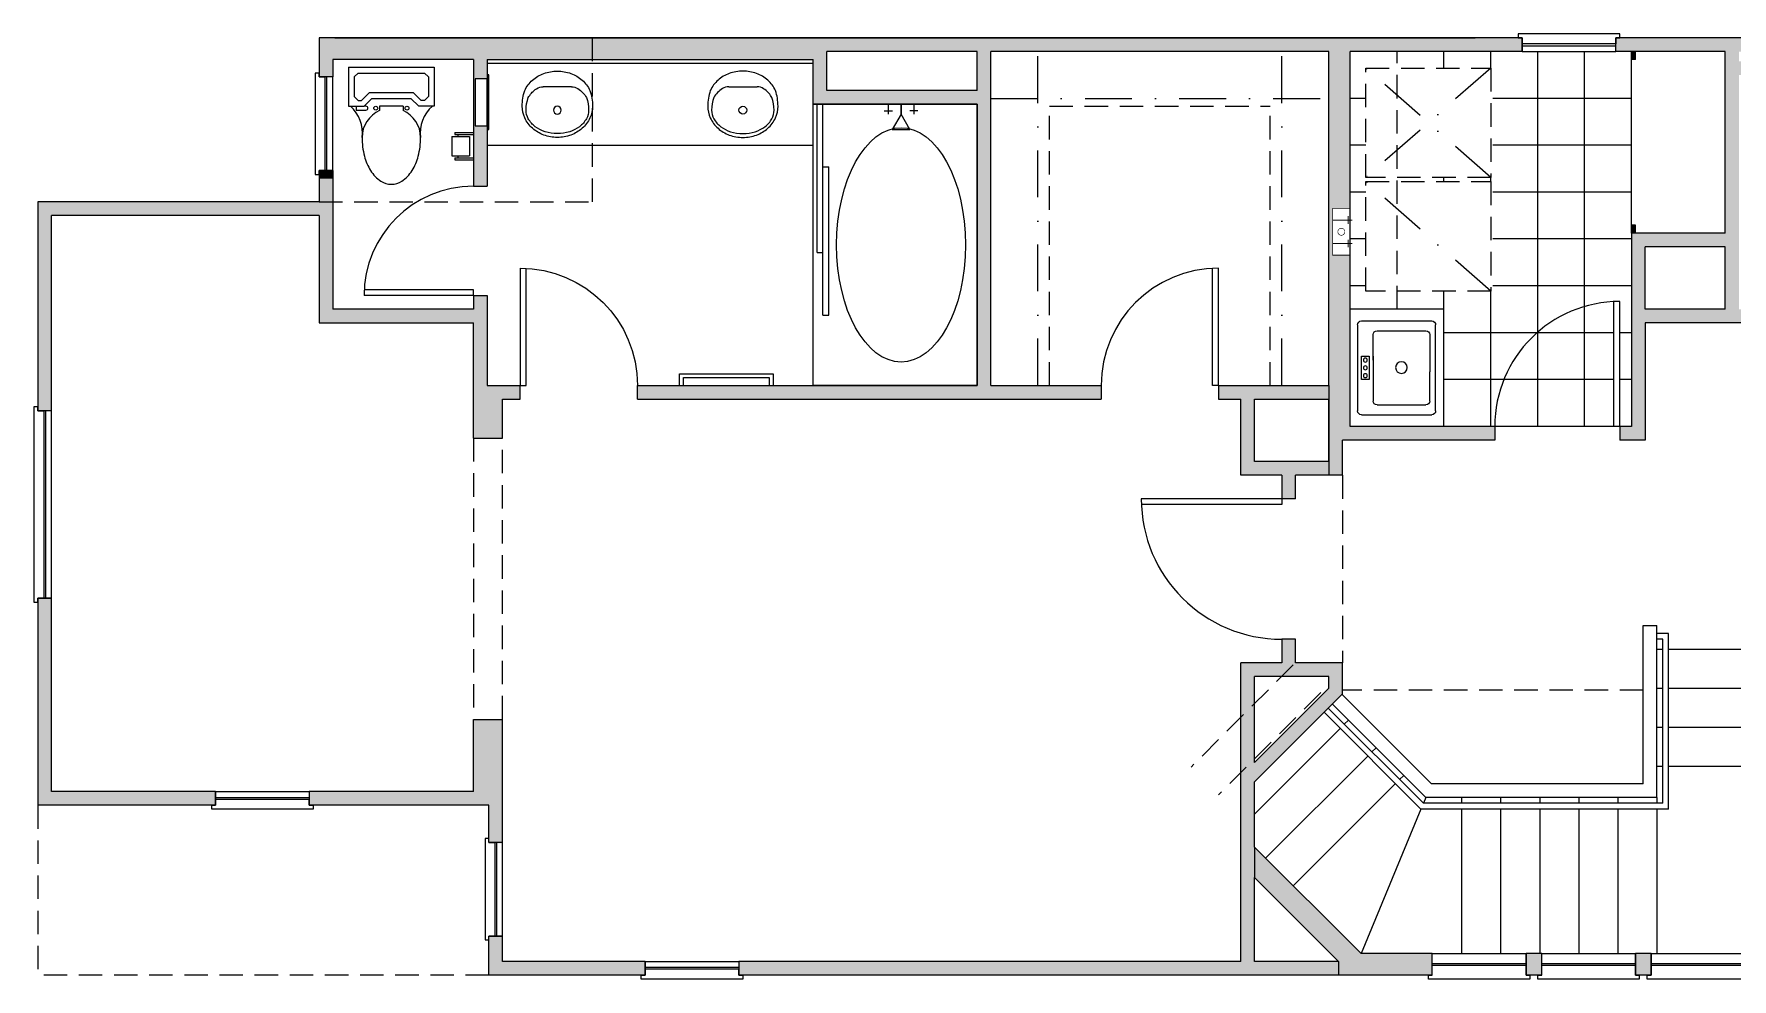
# Model space of a CAD drawing. Extents: x -703 to 12, y -252 to 1.
# Drawn here: x -703 to -268.3, y -241 to 1 of the extents above; entities that cross this region are included whole.
import ezdxf

# ---------------------------------------------------------------- set-up
doc = ezdxf.new("R2010")
doc.units = 0
doc.header["$LTSCALE"] = 48
doc.header["$MEASUREMENT"] = 0
for name, pattern in [('DASHDOT2', [0.5, 0.25, -0.125, 0, -0.125]), ('HIDDEN', [0.375, 0.25, -0.125]), ('HIDDEN2', [0.1875, 0.125, -0.0625])]:
    doc.linetypes.add(name, pattern=pattern)
doc.layers.get('0').update_dxf_attribs({"linetype": 'CONTINUOUS'})
for name, color, linetype in [('A-BLDG-OUTLINE', 7, 'HIDDEN2'), ('A-CAB-HI', 3, 'HIDDEN2'), ('A-CAB-LOW', 3, 'CONTINUOUS'), ('A-DOOR-WDO', 1, 'CONTINUOUS'), ('A-FLOORING', 150, 'CONTINUOUS'), ('A-MIRR', 6, 'CONTINUOUS'), ('A-MISC', 6, 'CONTINUOUS'), ('A-PLUMB', 7, 'CONTINUOUS'), ('A-POCHE', 11, 'CONTINUOUS'), ('A-ROOF-BLDG', 3, 'HIDDEN'), ('A-S&P', 3, 'DASHDOT2'), ('A-SOFFIT-INT', 236, 'HIDDEN2'), ('A-STAIR', 3, 'CONTINUOUS'), ('A-SYM', 7, 'CONTINUOUS'), ('A-WALL', 4, 'CONTINUOUS'), ('A-WALL-LOW', 7, 'CONTINUOUS')]:
    doc.layers.add(name, color=color, linetype=linetype)
doc.styles.add('ATT', font='txt')

# ---------------------------------------------------------------- blocks, each defined once
blk = doc.blocks.new('LF24')
at = {"layer": 'A-DOOR-WDO'}
for p, q in [((0, 0), (0, 28)), ((1.5, 0), (1.5, 27.9597925600317)), ((0, 0), (1.5, 0))]:
    blk.add_line(p, q, dxfattribs=at)
blk.add_arc((0, 0), 28, 0, 90, dxfattribs=at)
blk = doc.blocks.new('RT28')
at = {"layer": 'A-DOOR-WDO'}
for p, q in [((-1.5, 0), (-1.5, 31.9648244168493)), ((0, 0), (0, 32)), ((0, 0), (-1.5, 0))]:
    blk.add_line(p, q, dxfattribs=at)
blk.add_arc((0, 0), 32, 90, 180, dxfattribs=at)
blk = doc.blocks.new('RT26')
at = {"layer": 'A-DOOR-WDO'}
for p, q in [((-1.5, 0), (-1.5, 29.96247653315731)), ((0, 0), (0, 30)), ((0, 0), (-1.5, 0))]:
    blk.add_line(p, q, dxfattribs=at)
blk.add_arc((0, 0), 30, 90, 180, dxfattribs=at)
blk = doc.blocks.new('A$C256F6A1D')
at = {"layer": 'A-PLUMB'}
for p, q in [((-42.00000000000671, 72.00000000000136), (-6.707523425575346e-12, 72.00000000000136)), ((-42.00000000000682, 1.364242052659392e-12), (-42.00000000000671, 72.00000000000136)), ((-41.0000006588723, 34.00000000000136), (-41.00000065887218, 72.00000000000136)), ((-39.5000006588723, 34.00000000000136), (-39.50000065887218, 72.00000000000136)), ((-39.50000065887264, 17.99999928525767), (-39.50000065887218, 71.99999928525767)), ((-23.8312696876111, 70.28755725432848), (-21.72684184349475, 70.28755725432848)), ((-22.77905576555293, 72.00000000000136), (-22.77905576555293, 69.45998856994402)), ((-19.50000000000671, 69.47179615444975), (-19.50000000000671, 72.00000000000136)), ((-19.50000000000671, 72.00000000000136), (-19.50000000000671, 69.47179615444975)), ((-15.16873031240232, 70.28755725432848), (-17.27315815651866, 70.28755725432848)), ((-16.22094423446049, 72.00000000000136), (-16.22094423446049, 69.45998856994402)), ((-6.707523425575346e-12, 72.00000000000136), (-6.821210263296962e-12, 1.364242052659392e-12)), ((-19.50000000000671, 69.47179615444975), (-21.75917789345056, 65.55878525966818)), ((-21.75917789345056, 65.55878525966818), (-17.24082210656309, 65.55878525966864)), ((-17.24082210656309, 65.55878525966864), (-19.50000000000671, 69.47179615444975)), ((-39.50000065887218, 56.00000000000136), (-38.00000065887218, 56.00000000000136)), ((-38.00000065887241, 17.99999928525767), (-38.00000065887218, 55.99999928525767)), ((-41.0000006588723, 34.00000000000136), (-39.5000006588723, 34.00000000000136)), ((-39.50000065887264, 17.99999928525767), (-38.00000065887241, 17.99999928525767)), ((-6.821210263296962e-12, 1.364242052659392e-12), (-42.00000000000682, 1.364242052659392e-12))]:
    blk.add_line(p, q, dxfattribs=at)
blk.add_ellipse((-19.50000000000671, 36.00000000000136), major_axis=(4.949974247117475e-15, -30), ratio=0.5500000000000019, dxfattribs=at)
blk = doc.blocks.new('A$C728E3405')
at = {"layer": 'A-PLUMB'}
for p, q in [((-13.00000000001387, 17.50000000000045), (-13.0000000000139, -0.4999999999995453)), ((-12.00000000001387, 18.50000000000045), (9.99999999998613, 18.50000000000045)), ((10.99999999998613, 17.50000000000045), (10.9999999999861, -0.4999999999995453)), ((-10.50000000001387, 13.50000000000045), (-10.5000000000139, 1.000000000000455)), ((-3.00000000001387, 14.50000000000045), (-9.50000000001387, 14.50000000000045)), ((-4.00000000001387, 14.50000000000045), (7.49999999998613, 14.50000000000045)), ((8.49999999998613, 13.50000000000045), (8.499999999986102, 1.000000000000455)), ((-9.500000000013898, 4.547473508864641e-13), (-6.622258297284134e-12, 4.547473508864641e-13)), ((7.499999999986102, 4.547473508864641e-13), (-6.622258297284134e-12, 4.547473508864641e-13)), ((9.999999999986102, -1.499999999999545), (-12.0000000000139, -1.499999999999545))]:
    blk.add_line(p, q, dxfattribs=at)
blk.add_lwpolyline([(1.99999999998613, 17.48956677387514), (-4.00000000001387, 17.48956677387514), (-4.00000000001387, 15.48956677387514), (1.99999999998613, 15.48956677387514)], close=True, dxfattribs=at)
for centre, radius in [((-3.00000000001387, 16.48956677387514), 0.5), ((-1.00000000001387, 16.48956677387514), 0.5), ((0.9999999999861302, 16.48956677387514), 0.5), ((-1.074142682307183, 7.250000000000455), 1.5)]:
    blk.add_circle(centre, radius, dxfattribs=at)
for centre, start, end in [((-12.00000000001387, 17.50000000000045), 90, 180), ((9.99999999998613, 17.50000000000045), 0, 90), ((-9.50000000001387, 13.50000000000045), 90, 180), ((7.49999999998613, 13.50000000000045), 0, 90), ((-9.500000000013898, 1.000000000000455), 180, 270), ((7.499999999986102, 1.000000000000455), 270, 0), ((-12.0000000000139, -0.4999999999995453), 180, 270), ((9.999999999986102, -0.4999999999995453), 270, 0)]:
    blk.add_arc(centre, 1, start, end, dxfattribs=at)
blk = doc.blocks.new('A$C48CE6409')
at = {"layer": 'A-PLUMB', "linetype": 'DASHDOT2'}
for p, q in [((9.662944648880512e-07, 31.99999978905544), (28.00000096629446, -2.109445631504059e-07)), ((28.00000096629446, 31.99999978905544), (9.662944648880512e-07, -2.109445631504059e-07)), ((57.07539864041246, 31.99999978905544), (29.07539864041246, -2.109445631504059e-07))]:
    blk.add_line(p, q, dxfattribs=at)
at = {"layer": 'A-PLUMB', "linetype": 'HIDDEN2'}
for points in [[(9.662944648880512e-07, -2.109445631504059e-07), (9.662944648880512e-07, 31.99999978905544), (28.00000096629446, 31.99999978905544), (28.00000096629446, -2.109445631504059e-07)], [(29.07539864041246, -2.109445631504059e-07), (29.07539864041246, 31.99999978905544), (57.07539864041246, 31.99999978905544), (57.07539864041246, -2.109445631504059e-07)]]:
    blk.add_lwpolyline(points, close=True, dxfattribs=at)
blk = doc.blocks.new('15PLAV07')
at = {"color": 0, "linetype": 'ByBlock'}
blk.add_line((4, -3.628449000000003), (4, 3.635323), dxfattribs=at)
blk.add_lwpolyline([(9, 9, 0.08303516772315495), (4.986152000000004, 8.332257999999996, 0.102376), (2.34314599999999, 6.363961000000003, 0.093737), (0.6223129999999628, 3.49131899999999, 0.088426), (0, 0, 0.088426), (0.6223129999999628, -3.49131899999999, 0.093737), (2.34314599999999, -6.363961000000003, 0.102376), (4.986152000000004, -8.332257999999996, 0.08303516772315495), (9, -9, 0.109452), (12.013848, -8.332257999999996, 0.102376), (14.65685400000001, -6.363961000000003, 0.093737), (16.37768700000004, -3.49131899999999, 0.088426), (17, 0, 0.088426), (16.37768700000004, 3.49131899999999, 0.093737), (14.65685400000001, 6.363961000000003, 0.102376), (12.013848, 8.332257999999996, 0.109452)], format="xyb", close=True, dxfattribs=at)
blk.add_circle((10, 0), 1, dxfattribs=at)
for centre, radius, start, end in [((7, 3.635323), 3, 146.09549, 180), ((11.35803499999997, 0.7063469999999938), 8.250845, 143.130102, 146.09549), ((9.915842999999995, 1.787992000000003), 6.448105, 118.911201, 143.130102), ((9.98664113373647, -1.238489400219964), 9.238499058682875, 89.91715029488537, 110.187576145029), ((10, 3.446271999999993), 4.553728, 61.088799, 90), ((9.084157000000005, 1.787992000000003), 6.448105, 36.869898, 61.088799), ((7.641965000000027, 0.7063469999999938), 8.250845, 17.257939, 36.869898), ((5.368267000000003, 0), 10.631733, 0, 17.257939), ((5.368267000000003, 0), 10.631733, 342.742061, 0), ((7, -3.628449000000003), 3, 180, 212.259808), ((7.641965000000027, -0.7063469999999938), 8.250845, 323.130102, 342.742061), ((9.915842999999995, -1.787992000000003), 6.448105, 212.259808, 241.088799), ((9.98664113373647, 1.238489400219972), 9.238499058682883, 249.812423854971, 270.0828497051146), ((10, -3.446271999999993), 4.553728, 270, 298.911201), ((9.084157000000005, -1.787992000000003), 6.448105, 298.911201, 323.130102)]:
    blk.add_arc(centre, radius, start, end, dxfattribs=at)
blk = doc.blocks.new('A$C55E5684B')
at = {"layer": 'A-MISC'}
for p, q in [((3.000009600011253, 12.99998923413114), (3.000009600011253, 13.99998923413114)), ((3.000009600011253, 13.99998923413114), (3.500009600011253, 13.99998923413114)), ((3.500009600011253, 13.99998923413114), (3.500009600011253, -1.07658688648371e-05)), ((9.600011253496632e-06, 12.99998923413114), (3.000009600011253, 12.99998923413114)), ((9.600011253496632e-06, 0.9999892341311352), (9.600011253496632e-06, 12.99998923413114)), ((3.000009600011253, 12.99998923413114), (3.000009600011253, 0.9999892341311352)), ((3.000009600011253, 0.9999892341311352), (9.600011253496632e-06, 0.9999892341311352)), ((3.000009600011253, -1.07658688648371e-05), (3.000009600011253, 0.9999892341311352)), ((3.500009600011253, -1.07658688648371e-05), (3.000009600011253, -1.07658688648371e-05))]:
    blk.add_line(p, q, dxfattribs=at)
blk = doc.blocks.new('T.P.')
at = {"layer": 'A-MISC', "linetype": 'Continuous'}
for p, q in [((-7, -4.75), (-7, 0)), ((-6.5, -4.75), (-6.500000000003638, 0)), ((-0.5, -4.75), (-0.5, 0)), ((0, -4.75), (0, 0)), ((-6, -4), (-6.5, -4)), ((-1, -1), (-6, -1)), ((-6, -5.5), (-6, -1)), ((-1, -5.5), (-1, -1)), ((-0.5, -4), (-1, -4)), ((-6.5, -4.75), (-7, -4.75)), ((-1, -5.5), (-6, -5.5)), ((0, -4.75), (-0.5, -4.75))]:
    blk.add_line(p, q, dxfattribs=at)
blk = doc.blocks.new('T.B.')
at = {"layer": 'A-MISC', "linetype": 'Continuous'}
for p, q in [((0, 0), (3, 0)), ((3, 0), (3, -24)), ((0, -1), (2, -1)), ((2, -1), (2, -23)), ((2, -23), (0, -23)), ((3, -24), (0, -24))]:
    blk.add_line(p, q, dxfattribs=at)
blk = doc.blocks.new('15PTOI12')
at = {"color": 0, "linetype": 'ByBlock'}
for p, q in [((0, -11), (0, 11)), ((0, 11), (10, 11)), ((1.5, 8.5), (2.5, 9.5)), ((2.5, 9.5), (7.5, 9.5)), ((7.5, 9.5), (8.5, 8.5)), ((10, 11), (10, 7)), ((1.5, -8.5), (1.5, 8.5)), ((6.5, 5.621319999999997), (8.5, 7.621319999999997)), ((6.5, -5.621319999999997), (6.5, 5.621319999999997)), ((8, 5), (10, 7)), ((8, -5), (8, 5)), ((8.5, 8.5), (8.5, 7.621319999999997)), ((10, 3), (10, -3)), ((10, 3), (11.12613600000009, 3)), ((10, -3), (11.12613600000009, -3)), ((2.5, -9.5), (1.5, -8.5)), ((6.5, -5.621319999999997), (8.5, -7.621319999999997)), ((8.5, -8.5), (7.5, -9.5)), ((8, -5), (10, -7)), ((8.5, -8.5), (8.5, -7.621319999999997)), ((10, -6.5), (10, -7)), ((10, -11), (10, -7)), ((11, -9), (11, -6.5)), ((0, -11), (10, -11)), ((2.5, -9.5), (7.5, -9.5)), ((10, -9), (11, -9))]:
    blk.add_line(p, q, dxfattribs=at)
blk.add_lwpolyline([(18, -7.5, 0.063415), (22.7954269999999, -6.889337000000012, 0.076468), (26.48528099999999, -5.303301000000005, 0.107136), (29.197945, -2.662064999999984, 0.147373), (30, 0, 0.147373), (29.197945, 2.662064999999984, 0.107136), (26.48528099999999, 5.303301000000005, 0.076468), (22.7954269999999, 6.889337000000012, 0.063415), (18, 7.5, 0.063415)], format="xyb", dxfattribs=at)
for centre in [(10.5, 4), (10.5, -4)]:
    blk.add_circle(centre, 0.5, dxfattribs=at)
for centre, radius, start, end in [((16.77941200000009, 16.411765), 8.994964, 221.088993, 277.798917), ((18, 0), 7.5, 90, 156.421822), ((18, 0), 7.5, 203.578178, 270), ((10.5, -6.5), 0.5, 0, 180), ((16.77941200000009, -16.411765), 8.994964, 82.201083, 138.911007)]:
    blk.add_arc(centre, radius, start, end, dxfattribs=at)
at = {"color": 0, "linetype": 'ByBlock', "style": 'ATT'}
for tag, p, flags in [('ITEM', (0, -21), 3), ('ROOM_NUMBER', (0, -30), 1)]:
    blk.add_attdef(tag, p, '', height=6, dxfattribs=dict(at, flags=flags))
blk = doc.blocks.new('A$C2322382C')
at = {"layer": 'A-DOOR-WDO'}
for p, q in [((-8.981260180007666e-12, 36.00000000000091), (-36.00000000000898, 36.00000000000364)), ((-8.981260180007666e-12, 36.00000000000091), (-9.094947017729282e-12, 34.50000000000091)), ((-9.094947017729282e-12, 34.50000000000091), (-35.96247653316641, 34.50000000000364))]:
    blk.add_line(p, q, dxfattribs=at)
blk.add_arc((-8.981260180007666e-12, 36.00000000000091), 36, 180, 270, dxfattribs=at)

msp = doc.modelspace()

# ---------------------------------------------------------------- hatches: boundary and pattern name
at = {"layer": 'A-POCHE'}
h = msp.add_hatch(color=256, dxfattribs=at)
h.dxf.hatch_style = 1
h.paths.add_polyline_path([(-363.9999999999985, -1.240214216720038e-13), (-363.9999999999985, -3.500000000001819), (-322.0000000000005, -3.500000000001819), (-322.0000000000005, 2.728484105318785e-11), (-323.0000000000005, 2.728484105318785e-11)])
h = msp.add_hatch(color=256, dxfattribs=at)
h.dxf.hatch_style = 1
h.paths.add_polyline_path([(-298.0000000000005, 9.73370542322304e-28), (-298.0000000000005, -3.500000000001819), (-270.0000000000001, -3.500000000001819), (-270.0000000000002, -69.50000000000091), (-294.0000000000001, -69.50000000000182), (-294.0000000000002, -99.5000000000018), (-296.9999999999986, -99.50000000000182), (-296.9999999999986, -103.0000000000027), (-290.5000000000002, -103.0000000000018), (-290.5000000000002, -73.00000000000091), (-173.5000000000001, -73.0000000000018), (-173.5000000000001, -69.50000000000092), (-201.0000000000001, -69.50000000000091), (-201.0000000000002, -66.50000000000182), (-204.5000000000001, -66.50000000000182), (-204.5000000000001, -69.50000000000091), (-266.4999999996689, -69.5000000000009), (-266.4999999998435, -9.499999999999943), (-234.5, -9.500000000000005), (-234.5, -3.500000000001819), (-231.5, -3.500000000001819), (-231.5, 2.728484105318785e-11), (-232.5, 2.728484105318785e-11)])
h.paths.add_polyline_path([(-266.4999999999999, -3.500000000001819), (-266.4999999999999, -6), (-238, -6), (-238, -3.500000000001819)], flags=17)
h = msp.add_hatch(color=256, dxfattribs=at)
h.dxf.hatch_style = 1
h.paths.add_polyline_path([(-626.4999999999994, -8.99159527034758e-13), (-629.9999999999995, -9.094947017729282e-13), (-629.9999999999994, -5.5), (-626.4999999999994, -5.499999999999999)])
h.paths.add_polyline_path([(-629.9999999999993, -10.00000000702949), (-626.4999999999997, -10.00000000702948), (-626.4999999999995, -5.5), (-629.9999999999995, -5.5)])
h = msp.add_hatch(color=256, dxfattribs=at)
h.dxf.hatch_style = 1
h.paths.add_polyline_path([(-503.5000000000163, -5.35951957664833e-13), (-626.4999999999994, -8.991595270347579e-13), (-626.4999999999994, -5.5), (-586.9999999999994, -5.5), (-503.5000000000163, -5.500000000000909)])
h = msp.add_hatch(color=256, dxfattribs=at)
h.dxf.hatch_style = 1
h.paths.add_polyline_path([(-500.0000000000164, -13.49999999999909), (-500.0000000000164, -3.5), (-461.5000000000168, -3.5), (-461.5000000000171, -13.49999999999818)], flags=16)
h.paths.add_polyline_path([(-548.4999999999994, -89.00000000000081), (-548.4999999999992, -92.50000000000179), (-429.7500000000077, -92.49999999999999), (-429.7500000000077, -89), (-458.0000000000164, -89), (-458.0000000000168, -3.500000000000909), (-363.9999999999985, -3.500000000000951), (-363.9999999999985, -1.240214216720043e-13), (-503.5000000000163, -5.359519576648326e-13), (-503.500000000023, -16.99999999999864), (-461.500000000023, -16.99999999999864), (-461.5000000000232, -88.99999999999864)])
h = msp.add_hatch(color=256, dxfattribs=at)
h.dxf.hatch_style = 1
h.paths.add_polyline_path([(-370.4999999999985, -43.64921612143212), (-365.9999999999986, -43.64921612143212), (-365.9999999999986, -3.500000000000909), (-371.4999999999986, -3.500000000001819), (-371.4999999999987, -99.50000000000085), (-365.9999999999986, -99.50000000000092), (-365.9999999999986, -55.64921612143213), (-370.4999999999985, -55.64921612143212)])
h = msp.add_hatch(color=256, dxfattribs=at)
h.dxf.hatch_style = 1
h.paths.add_polyline_path([(-293, -3.500000000001819), (-293.9999999999999, -3.500000000001819), (-293.9999999999999, -5.500000000001819), (-293, -5.500000000001819)])
h = msp.add_hatch(color=256, dxfattribs=at)
h.dxf.hatch_style = 1
h.paths.add_polyline_path([(-586.9999999999994, -5.5), (-590.4999999999994, -5.499999999999999), (-590.4999999999994, -37.99999999999091), (-586.9999999999993, -37.9999999999909), (-586.9999999999993, -22.49118188949524), (-589.9999999999993, -22.49118188949524), (-589.9999999999995, -10.49118188949524), (-586.9999999999994, -10.49118188949524), (-586.9999999999994, -9.491181889495238)])
h = msp.add_hatch(color=256, dxfattribs=at)
h.dxf.hatch_style = 1
h.paths.add_polyline_path([(-626.4999999999997, -36.01737086003686), (-626.4999999999995, -34.00000000702858), (-630.0000000000288, -34.00000000702858), (-630.0000000000286, -35.00000000702858), (-630.0000000000246, -36.01737086003686)])
h = msp.add_hatch(color=256, dxfattribs=at)
h.dxf.hatch_style = 1
h.paths.add_polyline_path([(-701.9999999999995, -95.5000000000004), (-698.4999999999993, -95.50000000000041), (-698.4999999999991, -45.50000000000083), (-629.9999999999993, -45.50000000000069), (-629.999999999999, -72.99999999999991), (-590.4999999999997, -73.00000000000091), (-590.4999999999997, -92.50000000000092), (-578.4999999999997, -92.50000000000091), (-578.4999999999994, -89), (-586.9999999999995, -89.00000000000183), (-586.9999999999995, -65.9999999999909), (-590.4999999999994, -65.9999999999909), (-590.4999999999998, -69.5), (-626.4999999999994, -69.5), (-626.4999999999995, -36.00000000702858), (-630.0000000000288, -36.00000000702858), (-629.9999999999991, -42.00000000000069), (-701.9999999999993, -42.00000000000086)])
h = msp.add_hatch(color=256, dxfattribs=at)
h.dxf.hatch_style = 1
h.paths.add_polyline_path([(-294.0000000000009, -50.00000000000181), (-293.0000000000009, -50.00000000000177), (-293.0000000000009, -48.0000000000009), (-294.0000000000009, -48.00000000000181)])
h = msp.add_hatch(color=256, dxfattribs=at)
h.dxf.hatch_style = 1
h.paths.add_polyline_path([(-294.0000000000001, -50.00000000000182), (-294.0000000000001, -69.50000000000182), (-290.5000000000002, -69.50000000000169), (-290.5000000000001, -53.50000000000168), (-270.0000000000001, -53.50000000000091), (-270.0000000000001, -50.00000000000091)])
msp.add_hatch(color=256, dxfattribs=at).paths.add_polyline_path([(-390.4999999999998, -92.50000000000001), (-371.4999999999985, -92.50000000000001), (-371.4999999999987, -89.00000000000001), (-399.7500000000077, -89), (-399.7500000000077, -92.49999999999999), (-393.9999999999999, -92.50000000000001), (-394.0000000000001, -112.0000000000011), (-383.4999999999984, -112.0000000000003), (-383.4999999999977, -117.9999999999981), (-379.9999999999981, -117.9999999999981), (-379.9999999999981, -112), (-371.499999999997, -111.9999999999994), (-371.4999999999972, -108.5), (-390.4999999999998, -108.5)])
h = msp.add_hatch(color=256, dxfattribs=at)
h.dxf.hatch_style = 1
h.paths.add_polyline_path([(-582.9999999999998, -92.50000000000091), (-590.4999999999997, -92.50000000000091), (-590.4999999999997, -102.5), (-582.9999999999997, -102.5)])
h = msp.add_hatch(color=256, dxfattribs=at)
h.dxf.hatch_style = 1
h.paths.add_polyline_path([(-371.4999999999987, -111.9999999999994), (-367.9999999999986, -111.9999999999991), (-367.9999999999986, -103.0000000000018), (-328.9999999999986, -103.0000000000018), (-328.9999999999986, -99.50000000000091), (-371.4999999999987, -99.50000000000085)])
h = msp.add_hatch(color=256, dxfattribs=at)
h.dxf.hatch_style = 1
h.paths.add_polyline_path([(-698.5000000000056, -143.5000000000004), (-701.9999999999856, -143.5000000000004), (-701.9999999999997, -196.5), (-656.5000000000003, -196.5), (-656.5000000000002, -193), (-698.4999999999997, -193)])
h = msp.add_hatch(color=256, dxfattribs=at)
h.paths.add_polyline_path([(-368.9999999999988, -236.5), (-390.5000000000001, -236.5), (-390.5, -215.0000000000009), (-390.4999999999999, -207.2218254069466), (-390.4999999999998, -190.5), (-367.9999999999986, -167.9999999999999), (-367.9999999999987, -160), (-379.9999999999979, -160.0000000000009), (-379.999999999998, -153.999999999999), (-383.4999999999939, -153.9999999999991), (-383.4999999999933, -160.0000000000012), (-393.9999999999999, -160.000000000002), (-393.9999999999999, -173.9644660940703), (-390.4999999999998, -170.4644660940698), (-390.4999999999999, -163.5), (-371.4999999999986, -163.5), (-371.4999999999986, -166.5502525316933), (-390.4999999999998, -185.5502525316966), (-390.4999999999998, -184.6066017178013), (-394, -188.1066017178017), (-393.9999999999999, -236.5), (-522.4999999999999, -236.5), (-522.4999999999999, -240.0000000000582), (-521.4999999999999, -240.0000000000582), (-368.9999999999988, -240.0000000000084)])
h.paths.add_polyline_path([(-390.4999999999998, -170.4644660940698), (-394, -173.9644660940704), (-394, -188.1066017178018), (-390.4999999999998, -184.6066017178013)], flags=17)
h = msp.add_hatch(color=256, dxfattribs=at)
h.dxf.hatch_style = 1
h.paths.add_polyline_path([(-582.9999999999997, -174.5), (-590.4999999999997, -174.5000000000009), (-590.4999999999997, -193), (-582.9999999999999, -193)])
h = msp.add_hatch(color=256, dxfattribs=at)
h.dxf.hatch_style = 1
h.paths.add_polyline_path([(-582.9999999999998, -193), (-590.4999999999998, -193), (-632.5000000000002, -193), (-632.5000000000002, -196.5000000000582), (-631.5000000000002, -196.5000000000582), (-586.5, -196.5), (-586.4999999999999, -206.25), (-582.9999999999998, -206.25)])
h = msp.add_hatch(color=256, dxfattribs=at)
h.dxf.hatch_style = 1
h.paths.add_polyline_path([(-344.9859127034566, -239.9999999999999), (-344.9859127034566, -234.4999999999998), (-363.2218254069464, -234.4999999999991), (-390.4999999999998, -207.2218254069467), (-390.4999999999998, -215), (-368.9999999999987, -236.5), (-368.9999999999987, -240)])
h.paths.add_polyline_path([(-316.9859127034566, -240), (-316.9859127034566, -234.5000000000009), (-320.9859127034567, -234.5000000000007), (-320.9859127034566, -240)])
h = msp.add_hatch(color=256, dxfattribs=at)
h.dxf.hatch_style = 1
h.paths.add_polyline_path([(-546.4999999999999, -240), (-546.4999999999999, -236.5), (-582.9999999999999, -236.5), (-582.9999999999999, -230), (-586.5000000000289, -230), (-586.5000000000289, -231), (-586.4999999999999, -240)])
h = msp.add_hatch(color=256, dxfattribs=at)
h.dxf.hatch_style = 1
h.paths.add_polyline_path([(-292.9859127034566, -240.0000000000596), (-291.9859127034566, -240.0000000000596), (-288.9859127034566, -240.0000000000007), (-288.9859127034566, -234.5000000000016), (-292.9859127034566, -234.5000000000014)])

# ---------------------------------------------------------------- linework, layer by layer
at = {"layer": 'A-BLDG-OUTLINE'}
for p in [(-701.9999999999998, -196.5), (-586.4999999999999, -240)]:
    msp.add_line(p, (-701.9999999999995, -240), dxfattribs=at)
msp.add_lwpolyline([(-629.9999999999991, -42.00000000000068), (-559.993146218748, -42.00000000000068), (-559.993146218748, 2.273736754432321e-13)], dxfattribs=at)
at = {"layer": 'A-CAB-HI'}
msp.add_line((-353.9999999999986, -69.50000000000091), (-353.9999999999986, -3.500000000000909), dxfattribs=at)
at = {"layer": 'A-CAB-LOW'}
for p, q in [((-294.0000000000001, -50.00000000000182), (-294, -3.500000000001819)), ((-293, -5.500000000001819), (-293, -3.500000000001819)), ((-293, -5.500000000001819), (-294.0000000000001, -5.500000000001819)), ((-586.9999999999994, -27.5), (-503.5000000000164, -27.5)), ((-293.0000000000009, -48.0000000000009), (-294.000000000001, -48.00000000000181)), ((-293.0000000000009, -50.0000000000009), (-293.0000000000009, -48.0000000000009)), ((-341.9999999999986, -69.50000000000091), (-365.9999999999986, -69.50000000000091)), ((-341.9999999999986, -99.50000000000091), (-341.9999999999986, -69.50000000000091))]:
    msp.add_line(p, q, dxfattribs=at)
at = {"layer": 'A-CAB-LOW', "linetype": 'HIDDEN2'}
msp.add_line((-290.9999999999986, -167), (-367.9999999999986, -166.9999999999987), dxfattribs=at)
at = {"layer": 'A-DOOR-WDO'}
for points in [[(-298.0000000000005, 5.638867150992155e-11), (-297.0000000000005, 5.638867150992155e-11), (-297.0000000000005, 1.000000000056389), (-323.0000000000005, 1.000000000056389), (-323.0000000000005, 2.728484105318785e-11), (-322.0000000000005, 2.728484105318785e-11), (-322.0000000000005, -3.500000000001819), (-298.0000000000005, -3.500000000001819), (-298.0000000000005, 5.638867150992155e-11), (-298.0000000000008, -1.499999999943611), (-322.0000000000005, -1.499999999943611), (-321.9999999999998, -2.000000000001819), (-298.0000000000002, -1.999999999943611)], [(-630.0000000000576, -10.00000000702948), (-630.0000000000576, -9.000000007029485), (-631.0000000000576, -9.000000007029485), (-631.0000000000578, -35.00000000702858), (-630.0000000000286, -35.00000000702858), (-630.0000000000286, -34.00000000702858), (-626.4999999999995, -34.00000000702858), (-626.4999999999994, -10.00000000702948), (-630.0000000000576, -10.00000000702948), (-628.5000000000576, -10.00000000702948), (-628.5000000000578, -34.00000000702858), (-627.9999999999995, -34.00000000702767), (-628.0000000000576, -10.00000000702858)], [(-702.0000000000516, -95.5000000000004), (-702.0000000000516, -94.5000000000004), (-703.0000000000516, -94.5000000000004), (-703.0000000000517, -144.5000000000004), (-702.0000000000226, -144.5000000000004), (-702.0000000000226, -143.5000000000004), (-698.4999999999935, -143.5000000000004), (-698.4999999999934, -95.5000000000004), (-702.0000000000516, -95.5000000000004), (-700.5000000000516, -95.5000000000004), (-700.5000000000517, -143.5000000000004), (-699.9999999999935, -143.4999999999995), (-700.0000000000516, -95.49999999999949)], [(-632.5000000000002, -196.5000000000582), (-631.5000000000002, -196.5000000000582), (-631.5000000000002, -197.5000000000582), (-657.5000000000002, -197.5000000000582), (-657.5000000000002, -196.5000000000291), (-656.5000000000002, -196.5000000000291), (-656.5000000000002, -193), (-632.5000000000002, -193), (-632.5000000000002, -196.5000000000582), (-632.5000000000005, -195.0000000000582), (-656.5000000000002, -195.0000000000582), (-656.4999999999995, -194.5), (-632.5, -194.5000000000582)], [(-586.500000000058, -206), (-586.500000000058, -205), (-587.500000000058, -205), (-587.500000000058, -231), (-586.5000000000289, -231), (-586.5000000000289, -230), (-582.9999999999998, -230), (-582.9999999999998, -206), (-586.500000000058, -206), (-585.000000000058, -206), (-585.000000000058, -230), (-584.4999999999998, -229.9999999999991), (-584.500000000058, -205.9999999999991)], [(-320.9859127034566, -240.0000000000596), (-319.9859127034566, -240.0000000000596), (-319.9859127034566, -241.0000000000596), (-345.9859127034566, -241.0000000000608), (-345.9859127034566, -240.0000000000317), (-344.9859127034566, -240.0000000000317), (-344.9859127034566, -234.5000000000026), (-320.9859127034566, -234.5000000000014), (-320.9859127034566, -240.0000000000596), (-320.985912703457, -237.5000000000596), (-344.9859127034566, -237.5000000000608), (-344.9859127034561, -237.0000000000026), (-320.9859127034564, -237.0000000000596)], [(-292.9859127034566, -240.0000000000596), (-291.9859127034566, -240.0000000000596), (-291.9859127034566, -241.0000000000596), (-317.9859127034566, -241.0000000000607), (-317.9859127034566, -240.0000000000316), (-316.9859127034566, -240.0000000000316), (-316.9859127034566, -234.5000000000025), (-292.9859127034566, -234.5000000000014), (-292.9859127034566, -240.0000000000596), (-292.985912703457, -237.5000000000596), (-316.9859127034566, -237.5000000000607), (-316.9859127034561, -237.0000000000025), (-292.9859127034564, -237.0000000000596)], [(-264.9859127034566, -240.0000000000595), (-263.9859127034566, -240.0000000000595), (-263.9859127034566, -241.0000000000595), (-289.9859127034566, -241.0000000000607), (-289.9859127034566, -240.0000000000316), (-288.9859127034566, -240.0000000000316), (-288.9859127034566, -234.5000000000025), (-264.9859127034566, -234.5000000000013), (-264.9859127034566, -240.0000000000595), (-264.985912703457, -237.5000000000595), (-288.9859127034566, -237.5000000000607), (-288.9859127034561, -237.0000000000025), (-264.9859127034564, -237.0000000000595)], [(-522.4999999999999, -240.0000000000582), (-521.4999999999999, -240.0000000000582), (-521.4999999999999, -241.0000000000582), (-547.4999999999999, -241.0000000000582), (-547.4999999999999, -240.0000000000291), (-546.4999999999999, -240.0000000000291), (-546.4999999999999, -236.5), (-522.4999999999999, -236.5), (-522.4999999999999, -240.0000000000582), (-522.5000000000001, -238.5000000000582), (-546.4999999999999, -238.5000000000582), (-546.4999999999992, -238), (-522.4999999999997, -238.0000000000582)]]:
    msp.add_lwpolyline(points, dxfattribs=at)
at = {"layer": 'A-FLOORING'}
for p, q in [((-342, -7.745707446329106), (-342, -3.500000000001819)), ((-330, -7.745707446329106), (-330, -3.500000000001819)), ((-318.0000000000002, -99.50000000000182), (-318, -3.500000000001819)), ((-306.0000000000002, -99.50000000000182), (-306, -3.500000000001819)), ((-362, -15.50000000000182), (-365.9999999999986, -15.50000000000182)), ((-294, -15.50000000000182), (-329.5193557441431, -15.50000000000182)), ((-362, -27.50000000000182), (-365.9999999999986, -27.50000000000182)), ((-294, -27.50000000000182), (-329.5193557441431, -27.50000000000182)), ((-342.0000000000001, -36.8211051204471), (-342.0000000000001, -35.74570744632911)), ((-330.0000000000001, -36.8211051204471), (-330.0000000000001, -35.74570744632911)), ((-362, -39.50000000000182), (-365.9999999999986, -39.50000000000182)), ((-294, -39.50000000000182), (-329.5193557441431, -39.50000000000182)), ((-362, -51.50000000000182), (-365.9999999999986, -51.50000000000182)), ((-294, -51.50000000000182), (-329.5193557441431, -51.50000000000182)), ((-362, -63.50000000000182), (-365.9999999999986, -63.50000000000182)), ((-342.0000000000002, -69.50000000000091), (-342.0000000000001, -64.8211051204471)), ((-330.0000000000002, -99.50000000000182), (-330.0000000000001, -64.8211051204471)), ((-294, -63.50000000000182), (-329.5193557441431, -63.50000000000182)), ((-298.4999999999986, -75.50000000000182), (-341.9999999999986, -75.50000000000273)), ((-294, -75.50000000000182), (-296.9999999999986, -75.50000000000182)), ((-298.4999999999986, -87.50000000000273), (-341.9999999999986, -87.50000000000182)), ((-294, -87.50000000000182), (-296.9999999999986, -87.50000000000182)), ((-294, -99.50000000000182), (-365.9999999999986, -99.50000000000182))]:
    msp.add_line(p, q, dxfattribs=at)
at = {"layer": 'A-MIRR'}
msp.add_line((-586.9999999999994, -6.5), (-503.5000000000163, -6.500000000000909), dxfattribs=at)
at = {"layer": 'A-POCHE'}
for p, q in [((-371.4999999999987, -89), (-371.499999999997, -111.9999999999993)), ((-390.4999999999999, -207.2218254069466), (-390.5, -214.9999999999999)), ((-368.9999999999987, -236.5), (-368.9999999999987, -240.0000000000004))]:
    msp.add_line(p, q, dxfattribs=at)
at = {"layer": 'A-ROOF-BLDG'}
msp.add_line((-524.0000000000122, 0), (-334.0000000000018, 0), dxfattribs=at)
at = {"layer": 'A-S&P'}
for p, q in [((-446.0000000000171, -89.00000000000091), (-446.0000000000168, -3.500000000001819)), ((-383.4999999999987, -89), (-383.4999999999986, -3.500000000001819)), ((-458.0000000000168, -15.5), (-371.4999999999986, -15.5))]:
    msp.add_line(p, q, dxfattribs=at)
at = {"layer": 'A-S&P', "linetype": 'HIDDEN2'}
for p, q in [((-443.0000000000169, -17.5), (-386.4999999999986, -17.5)), ((-443.0000000000171, -89), (-443.0000000000169, -17.5)), ((-386.4999999999987, -89), (-386.4999999999986, -17.5))]:
    msp.add_line(p, q, dxfattribs=at)
at = {"layer": 'A-SOFFIT-INT'}
for p, q in [((-590.4999999999997, -102.5), (-590.4999999999997, -174.5)), ((-582.9999999999998, -174.5), (-582.9999999999997, -102.5000000000009)), ((-367.9999999999986, -111.9999999999991), (-367.999999999995, -160))]:
    msp.add_line(p, q, dxfattribs=at)
at = {"layer": 'A-STAIR'}
for p, q in [((-284.499999999999, -152.5), (-287.4999999999985, -152.5)), ((-285.999999999999, -154), (-287.4999999999985, -154)), ((-287.4999999999987, -156.5000000000009), (-285.9999999999987, -156.5000000000009)), ((-285.999999999999, -196), (-285.999999999999, -154)), ((-284.499999999999, -197.5), (-284.499999999999, -152.5)), ((-284.4999999999987, -156.5000000000009), (-246.9999999999994, -156.5000000000018)), ((-287.499999999999, -166.5), (-285.999999999999, -166.5)), ((-284.499999999999, -166.5), (-246.9999999999997, -166.5000000000009)), ((-347.8959235991421, -197.5), (-372.6979617995705, -172.6979617995727)), ((-347.2746032555826, -196), (-371.6373016277907, -171.6373016277929)), ((-368.5735931288062, -176.8223304703368), (-390.4999999999999, -198.7487373415324)), ((-366.4522727852475, -174.7010101267779), (-367.5129329570264, -175.7616702985569)), ((-287.499999999999, -176.4999999999991), (-285.999999999999, -176.4999999999991)), ((-284.499999999999, -176.4999999999991), (-246.9999999999997, -176.5000000000009)), ((-359.3812049733816, -181.7720779386427), (-360.4418651451609, -182.8327381104221)), ((-361.5025253169406, -183.893398282202), (-387.6654762208415, -210.056349186105)), ((-287.499999999999, -186.5), (-285.999999999999, -186.5)), ((-284.499999999999, -186.5), (-246.9999999999997, -186.5000000000009)), ((-354.4314575050752, -190.9644660940673), (-380.5944084089754, -217.1274169979708)), ((-352.3101371615157, -188.8431457505076), (-353.3707973332955, -189.9038059222874)), ((-346.6532829120231, -194.5), (-347.2746032555826, -195.9999999999999)), ((-337.4999999999989, -194.5), (-337.499999999999, -196)), ((-327.4999999999989, -194.5), (-327.499999999999, -196)), ((-317.4999999999989, -194.5), (-317.4999999999989, -196)), ((-307.499999999999, -194.5), (-307.499999999999, -196)), ((-297.499999999999, -194.5), (-297.499999999999, -196)), ((-287.499999999999, -194.5), (-287.499999999999, -196)), ((-347.8959235991422, -197.4999999999998), (-363.2218254069458, -234.4999999999996)), ((-284.499999999999, -197.5), (-347.8959235991421, -197.5)), ((-285.999999999999, -196), (-347.2746032555826, -196)), ((-337.4999999999989, -197.5), (-337.4999999999991, -234.5000000000001)), ((-327.499999999999, -197.5), (-327.4999999999991, -234.5000000000005)), ((-317.4999999999989, -197.5), (-317.499999999999, -234.5000000000009)), ((-307.4999999999989, -197.5), (-307.499999999999, -234.5000000000018)), ((-297.499999999999, -197.5), (-297.4999999999989, -234.5000000000018)), ((-287.499999999999, -197.5), (-287.499999999999, -234.5000000000018))]:
    msp.add_line(p, q, dxfattribs=at)
at = {"layer": 'A-STAIR', "linetype": 'HIDDEN2'}
for p, q in [((-380.5944084089792, -160.5588745030482), (-406.7573593128786, -186.7218254069503)), ((-373.5233405971134, -167.629942314913), (-399.6862915010128, -193.7928932188152))]:
    msp.add_line(p, q, dxfattribs=at)
at = {"layer": 'A-SYM', "const_width": 0.25}
for points in [[(-365.9999999999986, -43.64921612143212), (-370.4999999999986, -43.64921612143212), (-370.4999999999986, -55.64921612143212), (-365.9999999999986, -55.64921612143212)], [(-370.4999999999986, -46.64921612143212), (-365.4999999999986, -46.64921612143212)], [(-366.4999999999986, -46.64921612143212), (-366.4999999999986, -45.64921612143212)], [(-366.4999999999986, -46.64921612143212), (-366.4999999999986, -47.64921612143212)], [(-366.4999999999986, -52.64921612143212), (-366.4999999999986, -51.64921612143212)], [(-370.4999999999986, -52.64921612143212), (-365.4999999999986, -52.64921612143212)], [(-366.4999999999986, -52.64921612143212), (-366.4999999999986, -53.64921612143212)]]:
    msp.add_lwpolyline(points, dxfattribs=at)
at = {"layer": 'A-SYM', "const_width": 0.15}
msp.add_lwpolyline([(-369.0999657307679, -49.65707000338284), (-369.174965730765, -49.65707000338284, 458.3655088836886), (-369.1750000000015, -49.64921612143212), (-369.2499999999986, -49.64921612143212)], format="xyb", dxfattribs=at)
at = {"layer": 'A-WALL'}
for p, q in [((-322.0002286512972, 0), (-629.9999999999995, -9.094947017729282e-13)), ((-625.9999999928829, 0), (-334.0000000000018, 0)), ((-298.0000000000005, -3.500000000001819), (-298.0000000000005, 0)), ((-231.5002286512972, -9.094947017729282e-13), (-298.0000000000005, 0)), ((-629.9999999999995, -9.094947017729282e-13), (-629.9999999999994, -10.00000000702948)), ((-461.5000000000167, -3.5), (-500.0000000000164, -3.5)), ((-500.0000000000164, -13.49999999999909), (-500.0000000000164, -3.5)), ((-461.5000000000171, -13.49999999999818), (-461.5000000000168, -3.5)), ((-458.0000000000164, -89), (-458.0000000000168, -3.5)), ((-371.4999999999986, -3.500000000001819), (-458.0000000000168, -3.500000000000909)), ((-371.4999999999987, -89), (-371.4999999999986, -3.500000000001819)), ((-365.9999999999986, -99.50000000000091), (-365.9999999999986, -3.500000000000909)), ((-322.0000000000005, -3.500000000001819), (-365.9999999999986, -3.500000000001819)), ((-322.0000000000005, -3.500000000001819), (-322.0000000000005, -2.728484105318785e-12)), ((-270, -3.500000000001819), (-298.0000000000005, -3.500000000001819)), ((-270.0000000000001, -50.00000000000092), (-270, -3.500000000001819)), ((-590.4999999999994, -5.5), (-626.4999999999994, -5.5)), ((-626.4999999999994, -5.5), (-626.4999999999995, -10.00000000702948)), ((-590.4999999999994, -5.5), (-590.4999999999994, -37.99999999999091)), ((-586.9999999999994, -5.5), (-586.9999999999994, -37.99999999999091)), ((-586.9999999999994, -5.5), (-503.5000000000163, -5.500000000000909)), ((-503.500000000023, -16.99999999999909), (-503.5000000000163, -5.500000000000909)), ((-626.4999999999994, -10.00000000702948), (-630.0000000012172, -10.00000000702948)), ((-461.5000000000167, -16.99999999999818), (-503.5000000000164, -16.99999999999909)), ((-461.5000000000167, -13.49999999999818), (-500.0000000000165, -13.49999999999909)), ((-461.5000000000164, -89), (-461.5000000000229, -16.99999999999818)), ((-629.9999999999992, -34.00000000702948), (-629.9999999999991, -42.00000000000069)), ((-626.4999999999995, -34.00000000702948), (-630.0000000012168, -34.00000000702948)), ((-626.4999999999995, -34.00000000702858), (-626.4999999999994, -69.5)), ((-590.4999999999994, -37.99999999999091), (-586.9999999999994, -37.99999999999091)), ((-701.9999999999993, -42.00000000000086), (-701.9999999999995, -95.5000000000004)), ((-629.9999999999991, -42.00000000000069), (-701.9999999999993, -42.00000000000086)), ((-698.4999999999998, -95.5000000000004), (-698.4999999999991, -45.50000000000084)), ((-629.9999999999992, -45.50000000000069), (-698.4999999999991, -45.50000000000084)), ((-629.9999999999992, -45.50000000000069), (-629.999999999999, -72.99999999999991)), ((-294.0000000000001, -50.00000000000182), (-294.0000000000002, -99.50000000000182)), ((-270.0000000000009, -50.00000000000091), (-294.0000000000001, -50.00000000000182)), ((-270.0000000000007, -53.50000000000091), (-290.5000000000002, -53.50000000000168)), ((-290.5000000000002, -69.50000000000169), (-290.5000000000002, -53.50000000000168)), ((-270.0000000000001, -69.50000000000091), (-270.0000000000001, -53.5000000000009)), ((-590.4999999999995, -69.5), (-626.4999999999994, -69.5)), ((-590.4999999999995, -65.9999999999909), (-586.9999999999995, -65.9999999999909)), ((-590.4999999999995, -65.9999999999909), (-590.4999999999995, -69.5)), ((-586.9999999999995, -65.9999999999909), (-586.9999999999995, -89.00000000000182)), ((-270.0000000000001, -69.50000000000091), (-290.5000000000002, -69.50000000000169)), ((-629.9999999999991, -72.99999999999909), (-629.9999999999992, -73)), ((-629.999999999999, -72.99999999999991), (-590.4999999999995, -73.00000000000091)), ((-590.4999999999997, -102.5), (-590.4999999999995, -73.00000000000091)), ((-173.5000000000001, -73.00000000000182), (-290.5000000000002, -73.00000000000091)), ((-290.5000000000002, -73.00000000000091), (-290.5000000000002, -103.0000000000018)), ((-586.9999999999995, -89.00000000000182), (-578.4999999999994, -89)), ((-578.4999999999997, -92.50000000000091), (-578.4999999999994, -89)), ((-548.4999999999992, -92.50000000000182), (-548.4999999999994, -89.00000000000091)), ((-548.4999999999994, -89.00000000000091), (-461.5000000000164, -89)), ((-458.0000000000164, -89), (-429.7500000000078, -89)), ((-429.7500000000077, -89), (-429.7500000000077, -92.5)), ((-399.7500000000077, -89), (-371.4999999999987, -89)), ((-399.7500000000077, -89), (-399.7500000000077, -92.5)), ((-698.4999999999934, -95.5000000000004), (-701.9999999999941, -95.5000000000004)), ((-698.4999999999998, -95.5000000000004), (-702.0000000000005, -95.5000000000004)), ((-582.9999999999998, -92.50000000000091), (-578.4999999999997, -92.50000000000091)), ((-582.9999999999997, -102.5), (-582.9999999999998, -92.50000000000091)), ((-548.4999999999992, -92.50000000000182), (-429.7500000000077, -92.5)), ((-399.7500000000077, -92.5), (-393.9999999999999, -92.5)), ((-394.0000000000001, -112.0000000000011), (-393.9999999999999, -92.5)), ((-390.4999999999998, -92.5), (-371.4999999999986, -92.5)), ((-390.4999999999998, -108.5), (-390.4999999999998, -92.5)), ((-371.4999999999987, -108.5), (-371.4999999999986, -92.5)), ((-328.9999999999986, -99.50000000000091), (-365.9999999999986, -99.50000000000091)), ((-328.9999999999986, -99.50000000000182), (-328.9999999999986, -103.0000000000009)), ((-294.0000000000002, -99.50000000000182), (-296.9999999999986, -99.50000000000182)), ((-296.9999999999986, -99.50000000000182), (-296.9999999999986, -103.0000000000018)), ((-590.4999999999995, -102.5), (-582.9999999999997, -102.5)), ((-367.9999999999986, -111.9999999999991), (-367.9999999999986, -103.0000000000018)), ((-328.9999999999986, -103.0000000000018), (-367.9999999999986, -103.0000000000018)), ((-290.5000000000002, -103.0000000000018), (-296.9999999999986, -103.0000000000027)), ((-371.4999999999987, -108.5), (-390.4999999999998, -108.5)), ((-383.4999999999984, -112.0000000000003), (-394.0000000000001, -112.0000000000011)), ((-383.4999999999984, -112.0000000000003), (-383.4999999999978, -117.9999999999981)), ((-367.9999999999986, -111.9999999999991), (-379.9999999999982, -112)), ((-379.9999999999981, -117.9999999999981), (-379.9999999999981, -111.9999999999998)), ((-379.9999999999981, -117.9999999999981), (-383.4999999999984, -117.9999999999981)), ((-702.0000000000059, -143.5000000000004), (-701.9999999999995, -196.5)), ((-698.4999999999998, -143.5000000000004), (-701.9999999999998, -143.5000000000004)), ((-698.5000000000061, -143.5000000000004), (-702.0000000000066, -143.5000000000004)), ((-698.4999999999998, -193.0000000000009), (-698.5000000000061, -143.5000000000004)), ((-383.499999999994, -153.9999999999991), (-383.4999999999934, -160.0000000000012)), ((-379.999999999998, -153.999999999999), (-383.4999999999982, -153.9999999999991)), ((-379.9999999999979, -160.0000000000008), (-379.999999999998, -153.999999999999)), ((-394, -236.5), (-394, -160.000000000002)), ((-383.4999999999933, -160.0000000000012), (-394, -160.000000000002)), ((-367.9999999999986, -160), (-379.9999999999979, -160.0000000000009)), ((-367.9999999999986, -168.2035354437194), (-367.9999999999986, -160)), ((-390.4999999999998, -185.5502525316966), (-390.4999999999998, -163.5)), ((-371.4999999999986, -163.5), (-390.4999999999998, -163.5)), ((-371.4999999999986, -166.5502525316933), (-371.4999999999986, -163.5)), ((-390.4999999999998, -185.5502525316966), (-371.4999999999986, -166.5502525316933)), ((-390.4999999999998, -190.5), (-367.9999999999986, -168)), ((-590.4999999999997, -174.5000000000009), (-582.9999999999997, -174.5)), ((-590.4999999999998, -193), (-590.4999999999997, -174.5)), ((-582.9999999999998, -206), (-582.9999999999997, -174.5)), ((-390.4999999999999, -207.2218254069467), (-390.4999999999998, -190.5)), ((-656.5000000000002, -193), (-698.4999999999995, -193)), ((-656.5000000000002, -193), (-656.5000000000002, -196.5)), ((-590.4999999999998, -193), (-632.5000000000002, -193)), ((-632.5000000000002, -193), (-632.5000000000002, -196.5)), ((-656.5000000000002, -196.5), (-701.9999999999995, -196.5)), ((-586.4999999999999, -196.5), (-632.5000000000002, -196.5)), ((-586.4999999999999, -206), (-586.4999999999999, -196.5)), ((-582.9999999999999, -206), (-586.4999999999999, -206)), ((-363.2218254069463, -234.4999999999991), (-390.4999999999999, -207.2218254069467)), ((-390.5, -236.5), (-390.5, -215.0000000000009)), ((-368.9999999999987, -236.5), (-390.4999999999999, -215)), ((-586.4999999999999, -240), (-586.4999999999999, -230)), ((-582.9999999999998, -230), (-586.4999999999999, -230)), ((-582.9999999999999, -236.5), (-582.9999999999999, -230)), ((-344.9859127034566, -234.4999999999997), (-363.2218254069463, -234.4999999999991)), ((-344.9859127034566, -240.0000000000005), (-344.9859127034566, -234.4999999999997)), ((-320.9859127034566, -240.0000000000005), (-320.9859127034566, -234.5000000000005)), ((-316.9859127034566, -234.5000000000006), (-320.9859127034566, -234.5000000000005)), ((-316.9859127034566, -240.0000000000005), (-316.9859127034566, -234.5000000000007)), ((-288.9859127034566, -234.5000000000016), (-292.9859127034566, -234.5000000000014)), ((-292.9859127034566, -240.0000000000006), (-292.9859127034566, -234.5000000000014)), ((-288.9859127034566, -234.5000000000025), (-288.9859127034566, -240.0000000000007)), ((-546.4999999999999, -236.5), (-582.9999999999999, -236.5)), ((-546.4999999999999, -236.5), (-546.4999999999999, -240)), ((-522.4999999999999, -236.5), (-522.4999999999999, -240)), ((-394, -236.5000000000009), (-522.4999999999999, -236.5)), ((-394, -236.5), (-522.4999999999999, -236.5)), ((-368.9999999999987, -236.5), (-390.5000000000001, -236.5)), ((-546.4999999999999, -240), (-586.4999999999999, -240)), ((-344.9859127034566, -240.0000000000005), (-522.4999999999999, -240)), ((-316.9859127034566, -240.0000000000006), (-320.9859127034566, -240.0000000000006)), ((-288.9859127034567, -240.0000000000007), (-292.9859127034566, -240.0000000000006))]:
    msp.add_line(p, q, dxfattribs=at)
at = {"layer": 'A-WALL-LOW'}
for p, q in [((-290.9999999999989, -150.5), (-287.4999999999989, -150.5)), ((-290.999999999999, -191), (-290.9999999999989, -150.5)), ((-287.499999999999, -194.5), (-287.4999999999989, -150.5)), ((-345.2035354437152, -190.9999999999991), (-367.9999999999986, -168.2035354437194)), ((-346.653282912023, -194.5), (-370.576641456011, -170.576641456013)), ((-290.999999999999, -191), (-345.2035354437152, -190.9999999999991)), ((-287.499999999999, -194.5), (-346.653282912023, -194.5))]:
    msp.add_line(p, q, dxfattribs=at)

# ---------------------------------------------------------------- block references
at = {"layer": 'A-DOOR-WDO', "rotation": 90}
msp.add_blockref('LF24', (-590.499999999999, -65.9999999999909), dxfattribs=at)
at = {"layer": 'A-DOOR-WDO', "xscale": -1}
msp.add_blockref('RT26', (-578.4733924675995, -89.00000000000219), dxfattribs=at)
at = {"layer": 'A-DOOR-WDO'}
for name, p in [('RT26', (-399.7500000000078, -89)), ('RT28', (-296.9999999999986, -99.50000000000182))]:
    msp.add_blockref(name, p, dxfattribs=at)
at = {"layer": 'A-MISC', "xscale": -1, "rotation": 180}
msp.add_blockref('A$C55E5684B', (-590.0000096000107, -9.491192655364102), dxfattribs=at)
at = {"layer": 'A-PLUMB', "rotation": 270}
for name, p in [('15PTOI12', (-611.4999999999993, -7.499997686220013)), ('15PLAV07', (-521.500000816704, -8.5)), ('A$C48CE6409', (-361.9999997890554, -7.745706480034642))]:
    msp.add_blockref(name, p, dxfattribs=at)
at = {"layer": 'A-PLUMB', "xscale": -1, "rotation": 90}
msp.add_blockref('15PLAV07', (-568.999999183312, -8.5), dxfattribs=at)
at = {"layer": 'A-POCHE', "xscale": -1, "rotation": 270}
msp.add_blockref('T.P.', (-590.4999999999994, -24.25034672417132), dxfattribs=at)
at = {"layer": 'A-POCHE', "rotation": 90}
msp.add_blockref('T.B.', (-537.7355933888954, -89.00000000000091), dxfattribs=at)
at = {"layer": 'A-WALL', "color": 2}
for name, p in [('A$C256F6A1D', (-461.5000000000164, -89)), ('A$C2322382C', (-383.4999999999891, -153.9999999999999))]:
    msp.add_blockref(name, p, dxfattribs=at)
at = {"layer": 'A-WALL', "color": 2, "xscale": -1, "rotation": 90}
msp.add_blockref('A$C728E3405', (-345.6348323599795, -85.50000000001455), dxfattribs=at)

doc.saveas('drawing.dxf')
